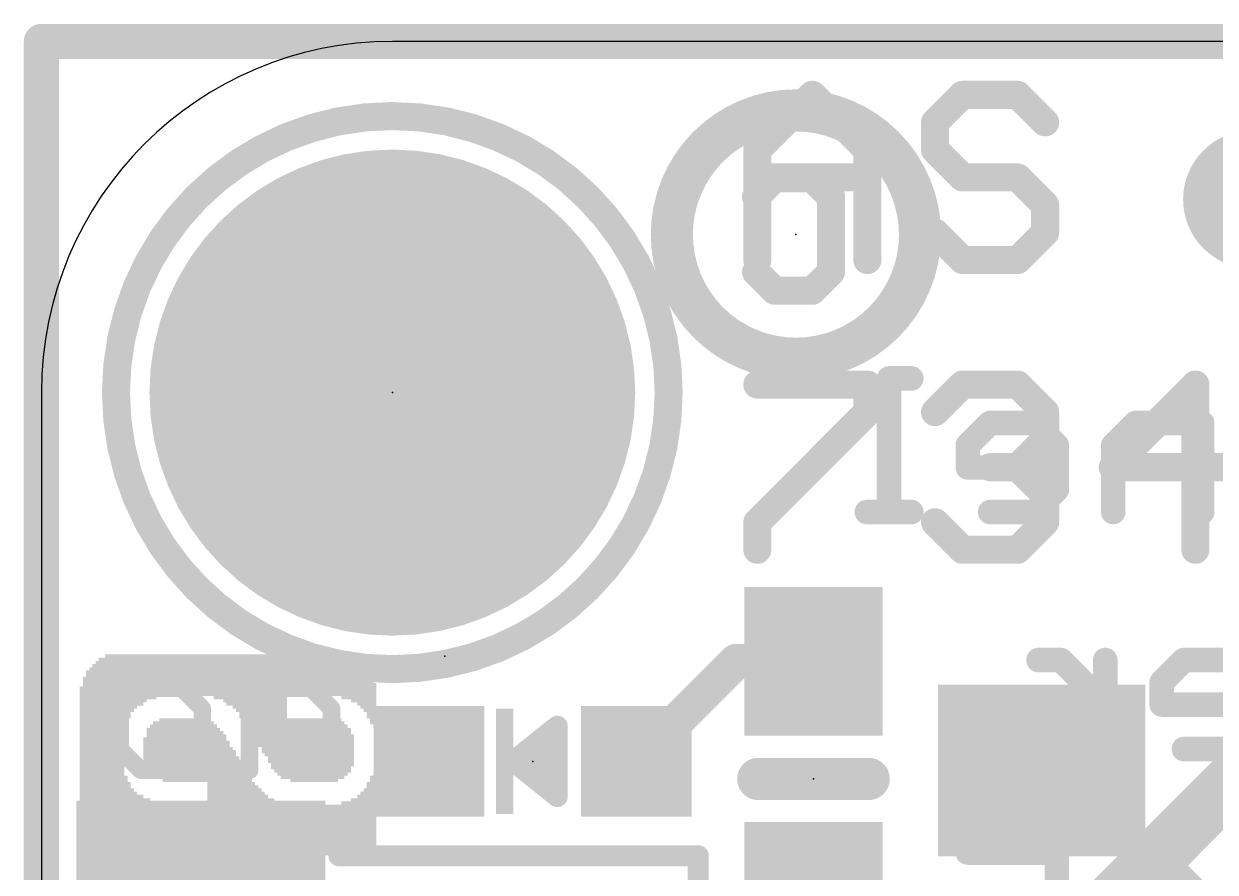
# Model space of a CAD drawing. Extents: x -0.1 to 25.5, y -0.1 to 17.9.
# Drawn here: x -0.13 to 8.5, y 11.77 to 17.91 of the extents above; entities that cross this region are included whole.
import ezdxf

# ---------------------------------------------------------------- set-up
doc = ezdxf.new("R2010")
doc.units = 0
for name, color, linetype in [('1', 12, 'CONTINUOUS'), ('16', 5, 'CONTINUOUS'), ('17', 110, 'CONTINUOUS'), ('20', 53, 'CONTINUOUS'), ('21', 40, 'CONTINUOUS'), ('22', 6, 'CONTINUOUS'), ('23', 40, 'CONTINUOUS'), ('24', 6, 'CONTINUOUS')]:
    doc.layers.add(name, color=color, linetype=linetype)

# ---------------------------------------------------------------- blocks, each defined once
blk = doc.blocks.new('RECT')
blk.add_solid([(-0.5, -0.5), (0.5, -0.5), (-0.5, 0.5), (0.5, 0.5)])
blk = doc.blocks.new('PIE')
at = {"const_width": 0.5}
blk.add_lwpolyline([(0, -0.25, 1), (0, 0.25, 1), (0, -0.25)], format="xyb", dxfattribs=at)
blk = doc.blocks.new('ROUNDP')
at = {"const_width": 0.5}
blk.add_lwpolyline([(0, -0.25, 1), (0, 0.25, 1), (0, -0.25)], format="xyb", dxfattribs=at)

msp = doc.modelspace()

# ---------------------------------------------------------------- linework, layer by layer
at = {"layer": '1', "const_width": 0.254}
for points in [[(0, 17.78), (25.4, 17.78)], [(0, 0), (0, 17.78)], [(4.306, 12.573), (5.029, 13.296)], [(5.029, 13.296), (5.588, 13.296)]]:
    msp.add_lwpolyline(points, dxfattribs=at)
at = {"layer": '1', "const_width": 0.127}
for points in [[(0, 17.8435, 1), (0, 17.7165)], [(0.0635, 17.78, 1), (-0.0635, 17.78)], [(5.029, 13.3595, 1), (5.029, 13.2325)], [(5.0739, 13.2511, 1), (4.9841, 13.3409)], [(5.588, 13.2325, 1), (5.588, 13.3595)], [(4.2611, 12.6179, 1), (4.3509, 12.5281)]]:
    msp.add_lwpolyline(points, format="xyb", dxfattribs=at)
at = {"layer": '16'}
for points, const_width in [([(0, 17.78), (25.4, 17.78)], 0.254), ([(0, 0), (0, 17.78)], 0.254), ([(5.58, 9.39), (10.16, 13.97)], 0.4064)]:
    msp.add_lwpolyline(points, dxfattribs=dict(at, const_width=const_width))
at = {"layer": '16', "const_width": 0.127}
for points in [[(0, 17.8435, 1), (0, 17.7165)], [(0.0635, 17.78, 1), (-0.0635, 17.78)]]:
    msp.add_lwpolyline(points, format="xyb", dxfattribs=at)
at = {"layer": '20'}
for p, q in [((22.86, 17.78), (2.54, 17.78)), ((0, 15.24), (0, 2.54))]:
    msp.add_line(p, q, dxfattribs=at)
msp.add_arc((2.54, 15.24), 2.54, 90, 180, dxfattribs=at)
at = {"layer": '21'}
for points, const_width in [([(5.1816, 16.9954), (5.5799, 17.3937)], 0.2032), ([(5.5799, 17.3937), (5.9781, 16.9954)], 0.2032), ([(6.6671, 17.3937), (6.4679, 17.1945)], 0.2032), ([(7.0653, 17.3937), (6.6671, 17.3937)], 0.2032), ([(7.2645, 17.1945), (7.0653, 17.3937)], 0.2032), ([(6.4679, 17.1945), (6.4679, 16.9954)], 0.2032), ([(5.1816, 16.1989), (5.1816, 16.9954)], 0.2032), ([(5.9781, 16.9954), (5.9781, 16.1989)], 0.2032), ([(6.4679, 16.9954), (6.6671, 16.7963)], 0.2032), ([(5.1816, 16.7963), (5.9781, 16.7963)], 0.2032), ([(6.6671, 16.7963), (7.0653, 16.7963)], 0.2032), ([(7.0653, 16.7963), (7.2645, 16.5971)], 0.2032), ([(7.2645, 16.5971), (7.2645, 16.398)], 0.2032), ([(6.6671, 16.1989), (6.4679, 16.398)], 0.2032), ([(7.2645, 16.398), (7.0653, 16.1989)], 0.2032), ([(7.0653, 16.1989), (6.6671, 16.1989)], 0.2032), ([(5.1816, 15.2982), (5.9781, 15.2982)], 0.2032), ([(5.9781, 15.2982), (5.9781, 15.099)], 0.2032), ([(6.4679, 15.099), (6.6671, 15.2982)], 0.2032), ([(6.6671, 15.2982), (7.0653, 15.2982)], 0.2032), ([(7.0653, 15.2982), (7.2645, 15.099)], 0.2032), ([(8.3517, 15.2982), (7.7543, 14.7008)], 0.2032), ([(8.3517, 14.1034), (8.3517, 15.2982)], 0.2032), ([(5.9781, 15.099), (5.1816, 14.3025)], 0.2032), ([(7.2645, 15.099), (7.2645, 14.8999)], 0.2032), ([(7.2645, 14.8999), (7.0653, 14.7008)], 0.2032), ([(7.0653, 14.7008), (6.8662, 14.7008)], 0.2032), ([(7.0653, 14.7008), (7.2645, 14.5016)], 0.2032), ([(7.7543, 14.7008), (8.5508, 14.7008)], 0.2032), ([(7.2645, 14.5016), (7.2645, 14.3025)], 0.2032), ([(5.1816, 14.3025), (5.1816, 14.1034)], 0.2032), ([(6.6671, 14.1034), (6.4679, 14.3025)], 0.2032), ([(7.2645, 14.3025), (7.0653, 14.1034)], 0.2032), ([(7.0653, 14.1034), (6.6671, 14.1034)], 0.2032), ([(0.7198, 13.1027), (0.5715, 12.9544)], 0.127), ([(1.0164, 13.1027), (0.7198, 13.1027)], 0.127), ([(1.1647, 12.9544), (1.0164, 13.1027)], 0.127), ([(1.507, 12.5095), (1.507, 13.1027)], 0.127), ([(1.507, 13.1027), (1.9519, 13.1027)], 0.127), ([(1.9519, 13.1027), (2.1002, 12.9544)], 0.127), ([(0.5715, 12.9544), (0.5715, 12.6578)], 0.127), ([(1.1647, 12.6578), (1.1647, 12.9544)], 0.127), ([(2.1002, 12.9544), (2.1002, 12.5095)], 0.127), ([(3.7338, 12.827), (3.4163, 12.573)], 0.1524), ([(3.7021, 12.8016), (3.7338, 12.8016)], 0.1524), ([(3.7338, 12.319), (3.7338, 12.827)], 0.1524), ([(0.5715, 12.6578), (0.7198, 12.5095)], 0.127), ([(1.0164, 12.5095), (1.1647, 12.6578)], 0.127), ([(3.5116, 12.6492), (3.7338, 12.6492)], 0.1524), ([(3.4163, 12.573), (3.7338, 12.319)], 0.1524), ([(5.188, 12.446), (5.988, 12.446)], 0.3048), ([(0.7198, 12.5095), (1.0164, 12.5095)], 0.127), ([(3.5116, 12.4968), (3.7338, 12.4968)], 0.1524), ([(3.7021, 12.3444), (3.7338, 12.3444)], 0.1524), ([(2.154, 11.89), (4.754, 11.89)], 0.1524), ([(4.754, 11.89), (4.754, 10.79)], 0.1524)]:
    msp.add_lwpolyline(points, dxfattribs=dict(at, const_width=const_width))
for points, const_width in [([(5.6158, 17.4296, 1), (5.544, 17.3577)], 0.1016), ([(5.6158, 17.3577, 1), (5.544, 17.4296)], 0.1016), ([(6.6671, 17.4445, 1), (6.6671, 17.3429)], 0.1016), ([(6.703, 17.3577, 1), (6.6312, 17.4296)], 0.1016), ([(7.1013, 17.4296, 1), (7.0294, 17.3577)], 0.1016), ([(7.0653, 17.3429, 1), (7.0653, 17.4445)], 0.1016), ([(2.54, 13.24, 1), (2.54, 17.24, 1), (2.54, 13.24)], 0.2032), ([(6.5187, 17.1945, 1), (6.4171, 17.1945)], 0.1016), ([(6.432, 17.2305, 1), (6.5039, 17.1586)], 0.1016), ([(7.2286, 17.1586, 1), (7.3004, 17.2305)], 0.1016), ([(5.2324, 16.9954, 1), (5.1308, 16.9954)], 0.1016), ([(5.1457, 17.0313, 1), (5.2175, 16.9595)], 0.1016), ([(6.0289, 16.9954, 1), (5.9273, 16.9954)], 0.1016), ([(5.9422, 16.9595, 1), (6.0141, 17.0313)], 0.1016), ([(6.5039, 17.0313, 1), (6.432, 16.9595)], 0.1016), ([(6.4171, 16.9954, 1), (6.5187, 16.9954)], 0.1016), ([(5.1816, 16.8471, 1), (5.1816, 16.7455)], 0.1016), ([(5.9781, 16.7455, 1), (5.9781, 16.8471)], 0.1016), ([(6.6671, 16.8471, 1), (6.6671, 16.7455)], 0.1016), ([(6.6312, 16.7603, 1), (6.703, 16.8322)], 0.1016), ([(7.1013, 16.8322, 1), (7.0294, 16.7603)], 0.1016), ([(7.0653, 16.7455, 1), (7.0653, 16.8471)], 0.1016), ([(7.3153, 16.5971, 1), (7.2137, 16.5971)], 0.1016), ([(7.2286, 16.5612, 1), (7.3004, 16.633)], 0.1016), ([(6.5039, 16.4339, 1), (6.432, 16.3621)], 0.1016), ([(7.3004, 16.3621, 1), (7.2286, 16.4339)], 0.1016), ([(7.2137, 16.398, 1), (7.3153, 16.398)], 0.1016), ([(6.6671, 16.2496, 1), (6.6671, 16.1481)], 0.1016), ([(7.0653, 16.1481, 1), (7.0653, 16.2496)], 0.1016), ([(5.1308, 16.1989, 1), (5.2324, 16.1989)], 0.1016), ([(5.9273, 16.1989, 1), (6.0289, 16.1989)], 0.1016), ([(6.6312, 16.1629, 1), (6.703, 16.2348)], 0.1016), ([(7.0294, 16.2348, 1), (7.1013, 16.1629)], 0.1016), ([(5.1816, 15.349, 1), (5.1816, 15.2474)], 0.1016), ([(6.0289, 15.2982, 1), (5.9273, 15.2982)], 0.1016), ([(5.9781, 15.2474, 1), (5.9781, 15.349)], 0.1016), ([(6.6671, 15.349, 1), (6.6671, 15.2474)], 0.1016), ([(6.703, 15.2622, 1), (6.6312, 15.3341)], 0.1016), ([(7.1013, 15.3341, 1), (7.0294, 15.2622)], 0.1016), ([(7.0653, 15.2474, 1), (7.0653, 15.349)], 0.1016), ([(8.4025, 15.2982, 1), (8.3009, 15.2982)], 0.1016), ([(8.3876, 15.2622, 1), (8.3158, 15.3341)], 0.1016), ([(6.0141, 15.0631, 1), (5.9422, 15.135)], 0.1016), ([(6.432, 15.135, 1), (6.5039, 15.0631)], 0.1016), ([(7.3153, 15.099, 1), (7.2137, 15.099)], 0.1016), ([(7.2286, 15.0631, 1), (7.3004, 15.135)], 0.1016), ([(5.9273, 15.099, 1), (6.0289, 15.099)], 0.1016), ([(7.2137, 14.8999, 1), (7.3153, 14.8999)], 0.1016), ([(7.3004, 14.864, 1), (7.2286, 14.9358)], 0.1016), ([(6.8662, 14.7516, 1), (6.8662, 14.65)], 0.1016), ([(7.1013, 14.7367, 1), (7.0294, 14.6648)], 0.1016), ([(7.0294, 14.7367, 1), (7.1013, 14.6648)], 0.1016), ([(7.0653, 14.65, 1), (7.0653, 14.7516)], 0.1016), ([(7.7543, 14.7516, 1), (7.7543, 14.65)], 0.1016), ([(7.7184, 14.7367, 1), (7.7902, 14.6648)], 0.1016), ([(7.3153, 14.5016, 1), (7.2137, 14.5016)], 0.1016), ([(7.2286, 14.4657, 1), (7.3004, 14.5375)], 0.1016), ([(5.2324, 14.3025, 1), (5.1308, 14.3025)], 0.1016), ([(6.5039, 14.3384, 1), (6.432, 14.2666)], 0.1016), ([(7.3004, 14.2666, 1), (7.2286, 14.3384)], 0.1016), ([(5.1457, 14.3384, 1), (5.2175, 14.2666)], 0.1016), ([(7.2137, 14.3025, 1), (7.3153, 14.3025)], 0.1016), ([(5.1308, 14.1034, 1), (5.2324, 14.1034)], 0.1016), ([(6.6671, 14.1542, 1), (6.6671, 14.0526)], 0.1016), ([(6.6312, 14.0674, 1), (6.703, 14.1393)], 0.1016), ([(7.0294, 14.1393, 1), (7.1013, 14.0674)], 0.1016), ([(7.0653, 14.0526, 1), (7.0653, 14.1542)], 0.1016), ([(8.3009, 14.1034, 1), (8.4025, 14.1034)], 0.1016), ([(0.7198, 13.1344, 1), (0.7198, 13.0709)], 0.0635), ([(0.7422, 13.0802, 1), (0.6973, 13.1251)], 0.0635), ([(1.0388, 13.1251, 1), (0.9939, 13.0802)], 0.0635), ([(1.0164, 13.0709, 1), (1.0164, 13.1344)], 0.0635), ([(1.507, 13.1344, 1), (1.507, 13.0709)], 0.0635), ([(1.5388, 13.1027, 1), (1.4753, 13.1027)], 0.0635), ([(1.9743, 13.1251, 1), (1.9294, 13.0802)], 0.0635), ([(1.9519, 13.0709, 1), (1.9519, 13.1344)], 0.0635), ([(0.6033, 12.9544, 1), (0.5397, 12.9544)], 0.0635), ([(0.549, 12.9768, 1), (0.594, 12.9319)], 0.0635), ([(1.1964, 12.9544, 1), (1.1329, 12.9544)], 0.0635), ([(1.1422, 12.9319, 1), (1.1871, 12.9768)], 0.0635), ([(2.1319, 12.9544, 1), (2.0684, 12.9544)], 0.0635), ([(2.0777, 12.9319, 1), (2.1226, 12.9768)], 0.0635), ([(3.7021, 12.8397, 1), (3.7021, 12.7635)], 0.0762), ([(3.7719, 12.827, 1), (3.6957, 12.827)], 0.0762), ([(3.7576, 12.7972, 1), (3.71, 12.8568)], 0.0762), ([(3.7338, 12.7635, 1), (3.7338, 12.8397)], 0.0762), ([(0.5397, 12.6578, 1), (0.6033, 12.6578)], 0.0635), ([(0.594, 12.6802, 1), (0.549, 12.6353)], 0.0635), ([(1.1329, 12.6578, 1), (1.1964, 12.6578)], 0.0635), ([(1.1871, 12.6353, 1), (1.1422, 12.6802)], 0.0635), ([(3.5116, 12.6873, 1), (3.5116, 12.6111)], 0.0762), ([(3.7338, 12.6111, 1), (3.7338, 12.6873)], 0.0762), ([(3.4401, 12.6028, 1), (3.3925, 12.5432)], 0.0762), ([(3.3925, 12.6028, 1), (3.4401, 12.5432)], 0.0762), ([(5.188, 12.5222, 1), (5.188, 12.3698)], 0.1524), ([(5.988, 12.3698, 1), (5.988, 12.5222)], 0.1524), ([(0.7198, 12.5413, 1), (0.7198, 12.4778)], 0.0635), ([(0.6973, 12.487, 1), (0.7422, 12.532)], 0.0635), ([(0.9939, 12.532, 1), (1.0388, 12.487)], 0.0635), ([(1.0164, 12.4778, 1), (1.0164, 12.5413)], 0.0635), ([(1.4753, 12.5095, 1), (1.5388, 12.5095)], 0.0635), ([(2.0684, 12.5095, 1), (2.1319, 12.5095)], 0.0635), ([(3.5116, 12.5349, 1), (3.5116, 12.4587)], 0.0762), ([(3.7338, 12.4587, 1), (3.7338, 12.5349)], 0.0762), ([(3.7021, 12.3825, 1), (3.7021, 12.3063)], 0.0762), ([(3.7338, 12.3063, 1), (3.7338, 12.3825)], 0.0762), ([(3.6957, 12.319, 1), (3.7719, 12.319)], 0.0762), ([(3.71, 12.2892, 1), (3.7576, 12.3488)], 0.0762), ([(2.154, 11.9281, 1), (2.154, 11.8519)], 0.0762), ([(4.7921, 11.89, 1), (4.7159, 11.89)], 0.0762), ([(4.754, 11.8519, 1), (4.754, 11.9281)], 0.0762)]:
    msp.add_lwpolyline(points, format="xyb", dxfattribs=dict(at, const_width=const_width))
at = {"layer": '22'}
for points, const_width in [([(5.461, 15.485, 1), (5.461, 17.281, 1), (5.461, 15.485)], 0.3048), ([(5.3083, 16.8409, 1), (5.3083, 16.7393)], 0.1016), ([(5.3442, 16.7542, 1), (5.2723, 16.826)], 0.1016), ([(5.6153, 16.826, 1), (5.5435, 16.7542)], 0.1016), ([(5.5794, 16.7393, 1), (5.5794, 16.8409)], 0.1016), ([(5.1368, 16.6904, 1), (5.2086, 16.6186)], 0.1016), ([(5.7658, 16.6545, 1), (5.6642, 16.6545)], 0.1016), ([(5.6791, 16.6186, 1), (5.7509, 16.6904)], 0.1016), ([(5.2086, 16.1481, 1), (5.1368, 16.0763)], 0.1016), ([(5.7509, 16.0763, 1), (5.6791, 16.1481)], 0.1016), ([(5.6642, 16.1122, 1), (5.7658, 16.1122)], 0.1016), ([(5.3083, 16.0274, 1), (5.3083, 15.9258)], 0.1016), ([(5.2723, 15.9407, 1), (5.3442, 16.0125)], 0.1016), ([(5.5435, 16.0125, 1), (5.6153, 15.9407)], 0.1016), ([(5.5794, 15.9258, 1), (5.5794, 16.0274)], 0.1016), ([(6.1353, 15.3869, 1), (6.1353, 15.298)], 0.0889), ([(6.1798, 15.3424, 1), (6.0909, 15.3424)], 0.0889), ([(6.2963, 15.298, 1), (6.2963, 15.3869)], 0.0889), ([(6.8658, 15.0649, 1), (6.8658, 14.976)], 0.0889), ([(6.8972, 14.989, 1), (6.8344, 15.0518)], 0.0889), ([(7.2192, 15.0518, 1), (7.1564, 14.989)], 0.0889), ([(7.1878, 14.976, 1), (7.1878, 15.0649)], 0.0889), ([(7.9183, 15.0649, 1), (7.9183, 14.976)], 0.0889), ([(7.9497, 14.989, 1), (7.8868, 15.0518)], 0.0889), ([(8.4457, 15.0204, 1), (8.3568, 15.0204)], 0.0889), ([(8.4013, 14.976, 1), (8.4013, 15.0649)], 0.0889), ([(6.7492, 14.8594, 1), (6.6603, 14.8594)], 0.0889), ([(6.6734, 14.8908, 1), (6.7362, 14.828)], 0.0889), ([(7.3933, 14.8594, 1), (7.3044, 14.8594)], 0.0889), ([(7.3174, 14.828, 1), (7.3802, 14.8908)], 0.0889), ([(7.8017, 14.8594, 1), (7.7128, 14.8594)], 0.0889), ([(7.7258, 14.8908, 1), (7.7887, 14.828)], 0.0889), ([(6.7048, 14.7429, 1), (6.7048, 14.654)], 0.0889), ([(7.3488, 14.654, 1), (7.3488, 14.7429)], 0.0889), ([(6.6603, 14.6984, 1), (6.7492, 14.6984)], 0.0889), ([(7.3044, 14.5374, 1), (7.3933, 14.5374)], 0.0889), ([(7.3802, 14.506, 1), (7.3174, 14.5688)], 0.0889), ([(5.9743, 14.4208, 1), (5.9743, 14.332)], 0.0889), ([(6.0909, 14.3764, 1), (6.1798, 14.3764)], 0.0889), ([(6.2963, 14.332, 1), (6.2963, 14.4208)], 0.0889), ([(6.8658, 14.4208, 1), (6.8658, 14.332)], 0.0889), ([(7.1564, 14.4078, 1), (7.2192, 14.345)], 0.0889), ([(7.1878, 14.332, 1), (7.1878, 14.4208)], 0.0889), ([(7.7128, 14.3764, 1), (7.8017, 14.3764)], 0.0889), ([(8.3568, 14.3764, 1), (8.4457, 14.3764)], 0.0889), ([(7.2166, 13.3504, 1), (7.2166, 13.2615)], 0.0889), ([(7.4091, 13.3373, 1), (7.3462, 13.2745)], 0.0889), ([(7.3776, 13.2615, 1), (7.3776, 13.3504)], 0.0889), ([(7.7441, 13.3059, 1), (7.6552, 13.3059)], 0.0889), ([(8.2691, 13.3504, 1), (8.2691, 13.2615)], 0.0889), ([(8.3005, 13.2745, 1), (8.2376, 13.3373)], 0.0889), ([(8.1525, 13.1449, 1), (8.0636, 13.1449)], 0.0889), ([(8.0766, 13.1763, 1), (8.1395, 13.1135)], 0.0889), ([(7.6682, 12.9525, 1), (7.7311, 13.0153)], 0.0889), ([(8.0636, 12.9839, 1), (8.1525, 12.9839)], 0.0889), ([(8.1081, 13.0284, 1), (8.1081, 12.9395)], 0.0889), ([(7.6552, 12.6619, 1), (7.7441, 12.6619)], 0.0889), ([(8.2691, 12.7064, 1), (8.2691, 12.6175)], 0.0889), ([(6.7048, 11.9579, 1), (6.7048, 11.869)], 0.0889), ([(7.3933, 11.9134, 1), (7.3044, 11.9134)], 0.0889), ([(7.3488, 11.869, 1), (7.3488, 11.9579)], 0.0889), ([(8.1107, 11.9449, 1), (8.0478, 11.882)], 0.0889), ([(8.1237, 11.9134, 1), (8.0348, 11.9134)], 0.0889)]:
    msp.add_lwpolyline(points, format="xyb", dxfattribs=dict(at, const_width=const_width))
for points, const_width in [([(5.1727, 16.6545), (5.3083, 16.7901)], 0.2032), ([(5.3083, 16.7901), (5.5794, 16.7901)], 0.2032), ([(5.5794, 16.7901), (5.715, 16.6545)], 0.2032), ([(5.715, 16.6545), (5.715, 16.1122)], 0.2032), ([(5.3083, 15.9766), (5.1727, 16.1122)], 0.2032), ([(5.715, 16.1122), (5.5794, 15.9766)], 0.2032), ([(5.5794, 15.9766), (5.3083, 15.9766)], 0.2032), ([(6.2963, 15.3424), (6.1353, 15.3424)], 0.1778), ([(6.1353, 15.3424), (6.1353, 14.3764)], 0.1778), ([(6.8658, 15.0204), (6.7048, 14.8594)], 0.1778), ([(7.1878, 15.0204), (6.8658, 15.0204)], 0.1778), ([(7.3488, 14.8594), (7.1878, 15.0204)], 0.1778), ([(7.9183, 15.0204), (7.7572, 14.8594)], 0.1778), ([(8.4013, 15.0204), (7.9183, 15.0204)], 0.1778), ([(8.4013, 14.3764), (8.4013, 15.0204)], 0.1778), ([(6.7048, 14.8594), (6.7048, 14.6984)], 0.1778), ([(7.3488, 14.5374), (7.3488, 14.8594)], 0.1778), ([(7.7572, 14.8594), (7.7572, 14.3764)], 0.1778), ([(6.7048, 14.6984), (7.3488, 14.6984)], 0.1778), ([(7.1878, 14.3764), (7.3488, 14.5374)], 0.1778), ([(6.2963, 14.3764), (5.9743, 14.3764)], 0.1778), ([(6.8658, 14.3764), (7.1878, 14.3764)], 0.1778), ([(7.3776, 13.3059), (7.2166, 13.3059)], 0.1778), ([(7.6996, 12.9839), (7.3776, 13.3059)], 0.1778), ([(7.6996, 12.6619), (7.6996, 13.3059)], 0.1778), ([(8.2691, 13.3059), (8.1081, 13.1449)], 0.1778), ([(8.5911, 13.3059), (8.2691, 13.3059)], 0.1778), ([(8.1081, 13.1449), (8.1081, 12.9839)], 0.1778), ([(8.1081, 12.9839), (8.7521, 12.9839)], 0.1778), ([(8.2691, 12.6619), (8.5911, 12.6619)], 0.1778), ([(6.7048, 11.9134), (7.3488, 11.9134)], 0.1778), ([(7.3488, 11.9134), (7.3488, 11.4304)], 0.1778), ([(8.4013, 11.5914), (8.0793, 11.9134)], 0.1778), ([(8.0793, 11.9134), (8.0793, 10.9474)], 0.1778)]:
    msp.add_lwpolyline(points, dxfattribs=dict(at, const_width=const_width))
at = {"layer": '23'}
for p in [(2.54, 15.24), (3.556, 12.573), (5.588, 12.446)]:
    msp.add_point(p, dxfattribs=at)
at = {"layer": '24'}
for p in [(5.461, 16.383), (2.921, 13.335)]:
    msp.add_point(p, dxfattribs=at)

# ---------------------------------------------------------------- block references
at = {"layer": '1'}
msp.add_blockref('PIE', (8.763, 16.637), dxfattribs=at)
at = {"layer": '1', "xscale": 1.075, "rotation": 90}
for p in [(5.588, 13.296), (5.588, 11.596)]:
    msp.add_blockref('RECT', p, dxfattribs=at)
at = {"layer": '1', "rotation": 90}
for p, xscale, yscale in [((7.239, 12.507), 1.24, 1.5), ((2.806, 12.573), 0.8, 0.8), ((4.306, 12.573), 0.8, 0.8)]:
    msp.add_blockref('RECT', p, dxfattribs=dict(at, xscale=xscale, yscale=yscale))
at = {"layer": '1', "xscale": 1.8, "yscale": 1.2}
msp.add_blockref('RECT', (1.154, 11.69), dxfattribs=at)
at = {"layer": '17', "xscale": 3.516, "yscale": 3.516}
msp.add_blockref('ROUNDP', (2.54, 15.24), dxfattribs=at)
msp.add_blockref('ROUNDP', (2.54, 15.24), dxfattribs=at)
at = {"layer": '21', "xscale": 0.762, "yscale": 0.127, "rotation": 90}
msp.add_blockref('RECT', (3.3528, 12.573), dxfattribs=at)
at = {"layer": '22', "rotation": 270}
for p, xscale, yscale in [((0.404, 12.5959), 1.4072, 0.0231), ((0.4271, 12.6073), 1.43, 0.0231), ((0.4502, 12.6073), 1.43, 0.0231), ((0.4733, 12.62), 1.4554, 0.0231), ((0.4964, 12.62), 1.4554, 0.0231), ((0.5196, 12.62), 1.4554, 0.0231), ((0.5427, 12.62), 1.4554, 0.0231), ((0.5658, 12.62), 1.4554, 0.0231), ((0.5889, 12.62), 1.4554, 0.0231), ((0.612, 13.0937), 0.508, 0.0231), ((0.635, 13.1166), 0.4623, 0.0229), ((0.658, 13.1394), 0.4166, 0.0231), ((0.6811, 13.1509), 0.3937, 0.0231), ((0.7042, 13.1623), 0.3708, 0.0231), ((0.7273, 13.1623), 0.3708, 0.0231), ((0.7504, 13.1737), 0.348, 0.0231), ((0.7736, 13.1851), 0.3251, 0.0231), ((0.7967, 13.1851), 0.3251, 0.0231), ((0.8198, 13.1851), 0.3251, 0.0231), ((0.8429, 13.1966), 0.3023, 0.0231), ((0.866, 13.1966), 0.3023, 0.0231), ((0.889, 13.1966), 0.3023, 0.0229), ((0.912, 13.1966), 0.3023, 0.0231), ((0.9351, 13.1966), 0.3023, 0.0231), ((0.9582, 13.1966), 0.3023, 0.0231), ((0.9813, 13.1966), 0.3023, 0.0231), ((1.0044, 13.1966), 0.3023, 0.0231), ((1.0276, 13.1966), 0.3023, 0.0231), ((1.0507, 13.1966), 0.3023, 0.0231), ((1.0738, 13.1966), 0.3023, 0.0231), ((1.0969, 13.1966), 0.3023, 0.0231), ((1.12, 13.1966), 0.3023, 0.0231), ((1.143, 13.1966), 0.3023, 0.0229), ((1.166, 13.1966), 0.3023, 0.0231), ((1.1891, 13.1966), 0.3023, 0.0231), ((1.2122, 13.1966), 0.3023, 0.0231), ((1.2353, 13.1966), 0.3023, 0.0231), ((1.2584, 13.1851), 0.3251, 0.0231), ((1.2816, 13.1851), 0.3251, 0.0231), ((1.3047, 13.1851), 0.3251, 0.0231), ((1.3278, 13.1737), 0.348, 0.0231), ((1.3509, 13.1623), 0.3708, 0.0231), ((1.374, 13.1623), 0.3708, 0.0231), ((1.397, 13.1509), 0.3937, 0.0229), ((1.42, 13.1394), 0.4166, 0.0231), ((1.4431, 13.1166), 0.4623, 0.0231), ((1.4662, 13.1051), 0.4851, 0.0231), ((1.4893, 13.081), 0.5334, 0.0231), ((1.5124, 13.0696), 0.5563, 0.0231), ((1.5356, 13.0467), 0.602, 0.0231), ((1.5587, 13.0239), 0.6477, 0.0231), ((1.5818, 13.0124), 0.6706, 0.0231), ((1.6049, 12.9896), 0.7163, 0.0231), ((1.628, 12.9781), 0.7391, 0.0231), ((1.651, 12.954), 0.7874, 0.0229), ((1.674, 12.9311), 0.8331, 0.0231), ((1.6971, 12.9197), 0.856, 0.0231), ((1.7202, 12.9083), 0.8788, 0.0231), ((1.7433, 12.8969), 0.9017, 0.0231), ((1.7664, 12.8969), 0.9017, 0.0231), ((1.7896, 13.1966), 0.3023, 0.0231), ((1.8127, 13.1966), 0.3023, 0.0231), ((1.8358, 13.1966), 0.3023, 0.0231), ((1.8589, 13.1966), 0.3023, 0.0231), ((1.882, 13.1966), 0.3023, 0.0231), ((1.905, 13.1966), 0.3023, 0.0229), ((1.928, 13.1966), 0.3023, 0.0231), ((1.9511, 13.1966), 0.3023, 0.0231), ((1.9742, 13.1966), 0.3023, 0.0231), ((1.9973, 13.1966), 0.3023, 0.0231), ((2.0204, 13.1966), 0.3023, 0.0231), ((2.0436, 13.1966), 0.3023, 0.0231), ((2.0667, 13.1966), 0.3023, 0.0231), ((2.0898, 13.1966), 0.3023, 0.0231), ((2.1129, 13.1966), 0.3023, 0.0231), ((2.136, 13.1966), 0.3023, 0.0231), ((2.159, 13.1966), 0.3023, 0.0229), ((2.182, 13.1851), 0.3251, 0.0231), ((2.2051, 13.1851), 0.3251, 0.0231), ((2.2282, 13.1851), 0.3251, 0.0231), ((2.2513, 13.161), 0.3226, 0.0231), ((2.2744, 13.161), 0.3226, 0.0231), ((2.2976, 13.1382), 0.3226, 0.0231), ((0.3349, 12.5616), 1.3386, 0.0231), ((0.358, 12.573), 1.3614, 0.0231), ((0.381, 12.5844), 1.3843, 0.0229), ((2.3207, 13.1153), 0.3226, 0.0231), ((2.3438, 13.0924), 0.3226, 0.0231), ((2.3669, 13.0581), 0.3454, 0.0231), ((0.2887, 12.5044), 1.2243, 0.0231), ((0.3118, 12.5387), 1.2929, 0.0231), ((2.39, 13.0124), 0.3454, 0.0231), ((2.413, 12.9769), 0.3251, 0.0229), ((0.8198, 12.6543), 0.4166, 0.0231), ((0.8429, 12.6543), 0.4166, 0.0231), ((0.866, 12.6657), 0.4394, 0.0231), ((0.889, 12.6543), 0.4623, 0.0229), ((0.912, 12.6543), 0.4623, 0.0231), ((0.9351, 12.6543), 0.4623, 0.0231), ((0.9582, 12.6543), 0.4623, 0.0231), ((0.9813, 12.6543), 0.4623, 0.0231), ((1.0044, 12.6543), 0.4623, 0.0231), ((1.0276, 12.6543), 0.4623, 0.0231), ((1.0507, 12.6543), 0.4623, 0.0231), ((1.0738, 12.6543), 0.4623, 0.0231), ((1.0969, 12.6543), 0.4623, 0.0231), ((1.12, 12.6543), 0.4623, 0.0231), ((1.143, 12.6543), 0.4623, 0.0229), ((1.166, 12.6543), 0.4623, 0.0231), ((1.1891, 12.6543), 0.4623, 0.0231), ((1.2122, 12.3774), 0.9703, 0.0231), ((1.2353, 12.3774), 0.9703, 0.0231), ((1.7896, 12.6657), 0.4394, 0.0231), ((1.8127, 12.6543), 0.4623, 0.0231), ((1.8358, 12.6543), 0.4623, 0.0231), ((1.8589, 12.6543), 0.4623, 0.0231), ((1.882, 12.6543), 0.4623, 0.0231), ((1.905, 12.6543), 0.4623, 0.0229), ((1.928, 12.6543), 0.4623, 0.0231), ((1.9511, 12.6543), 0.4623, 0.0231), ((1.9742, 12.6543), 0.4623, 0.0231), ((1.9973, 12.6543), 0.4623, 0.0231), ((2.0204, 12.6543), 0.4623, 0.0231), ((2.0436, 12.6543), 0.4623, 0.0231), ((2.0667, 12.6543), 0.4623, 0.0231), ((2.0898, 12.6543), 0.4623, 0.0231), ((2.1129, 12.6543), 0.4623, 0.0231), ((2.136, 12.6543), 0.4623, 0.0231), ((2.159, 12.6657), 0.4394, 0.0229), ((2.182, 12.6543), 0.4166, 0.0231), ((0.7736, 12.653), 0.3226, 0.0231), ((0.7967, 12.6543), 0.3708, 0.0231), ((1.2584, 12.366), 0.9474, 0.0231), ((1.2816, 12.3533), 0.922, 0.0231), ((1.3047, 12.3419), 0.8992, 0.0231), ((1.3278, 12.3304), 0.8763, 0.0231), ((2.2051, 12.6543), 0.3708, 0.0231), ((2.2282, 12.653), 0.3226, 0.0231), ((2.2513, 12.653), 0.2311, 0.0231), ((0.7504, 12.653), 0.1854, 0.0231), ((1.3509, 12.3076), 0.8306, 0.0231), ((1.374, 12.2847), 0.7849, 0.0231), ((1.397, 12.2733), 0.762, 0.0229), ((1.42, 12.2504), 0.7163, 0.0231), ((1.4431, 12.239), 0.6934, 0.0231), ((1.4662, 12.2149), 0.6452, 0.0231), ((0.612, 12.2847), 0.3683, 0.0231), ((0.635, 12.2619), 0.3226, 0.0229), ((1.4893, 12.192), 0.5994, 0.0231), ((1.5124, 12.1806), 0.5766, 0.0231), ((1.5356, 12.1577), 0.5309, 0.0231), ((2.3669, 12.1577), 0.5309, 0.0231), ((2.39, 12.1806), 0.5766, 0.0231), ((2.413, 12.192), 0.5994, 0.0229), ((0.658, 12.239), 0.2769, 0.0231), ((0.6811, 12.2276), 0.254, 0.0231), ((0.7042, 12.2161), 0.2311, 0.0231), ((0.7273, 12.2161), 0.2311, 0.0231), ((1.5587, 12.1463), 0.508, 0.0231), ((1.5818, 12.1349), 0.4851, 0.0231), ((1.6049, 12.1234), 0.4623, 0.0231), ((1.628, 12.112), 0.4394, 0.0231), ((2.2976, 12.112), 0.4394, 0.0231), ((2.3207, 12.1234), 0.4623, 0.0231), ((2.3438, 12.1349), 0.4851, 0.0231), ((0.7504, 12.2034), 0.2057, 0.0231), ((0.7736, 12.0993), 0.414, 0.0231), ((0.7967, 12.0879), 0.3912, 0.0231), ((0.8198, 12.0879), 0.3912, 0.0231), ((0.8429, 12.0879), 0.3912, 0.0231), ((0.866, 12.0764), 0.3683, 0.0231), ((0.889, 12.0764), 0.3683, 0.0229), ((0.912, 12.0764), 0.3683, 0.0231), ((0.9351, 12.0764), 0.3683, 0.0231), ((0.9582, 12.0764), 0.3683, 0.0231), ((0.9813, 12.0764), 0.3683, 0.0231), ((1.0044, 12.0764), 0.3683, 0.0231), ((1.0276, 12.0764), 0.3683, 0.0231), ((1.0507, 12.0764), 0.3683, 0.0231), ((1.0738, 12.0764), 0.3683, 0.0231), ((1.0969, 12.0764), 0.3683, 0.0231), ((1.12, 12.0764), 0.3683, 0.0231), ((1.143, 12.0764), 0.3683, 0.0229), ((1.166, 12.0764), 0.3683, 0.0231), ((1.1891, 12.0764), 0.3683, 0.0231), ((1.651, 12.0993), 0.414, 0.0229), ((1.674, 12.0993), 0.414, 0.0231), ((1.6971, 12.0879), 0.3912, 0.0231), ((1.7202, 12.0879), 0.3912, 0.0231), ((1.7433, 12.0764), 0.3683, 0.0231), ((1.7664, 12.0764), 0.3683, 0.0231), ((1.7896, 12.0764), 0.3683, 0.0231), ((1.8127, 12.0764), 0.3683, 0.0231), ((1.8358, 12.0764), 0.3683, 0.0231), ((1.8589, 12.0764), 0.3683, 0.0231), ((1.882, 12.0764), 0.3683, 0.0231), ((1.905, 12.0764), 0.3683, 0.0229), ((1.928, 12.0764), 0.3683, 0.0231), ((1.9511, 12.0764), 0.3683, 0.0231), ((1.9742, 12.0764), 0.3683, 0.0231), ((1.9973, 12.0764), 0.3683, 0.0231), ((2.0204, 12.0764), 0.3683, 0.0231), ((2.0436, 12.0764), 0.3683, 0.0231), ((2.0667, 12.0764), 0.3683, 0.0231), ((2.0898, 12.0764), 0.3683, 0.0231), ((2.1129, 12.0764), 0.3683, 0.0231), ((2.136, 12.0764), 0.3683, 0.0231), ((2.159, 12.0764), 0.3683, 0.0229), ((2.182, 12.0879), 0.3912, 0.0231), ((2.2051, 12.0879), 0.3912, 0.0231), ((2.2282, 12.0879), 0.3912, 0.0231), ((2.2513, 12.0993), 0.414, 0.0231), ((2.2744, 12.0993), 0.414, 0.0231)]:
    msp.add_blockref('RECT', p, dxfattribs=dict(at, xscale=xscale, yscale=yscale))

doc.saveas('drawing.dxf')
